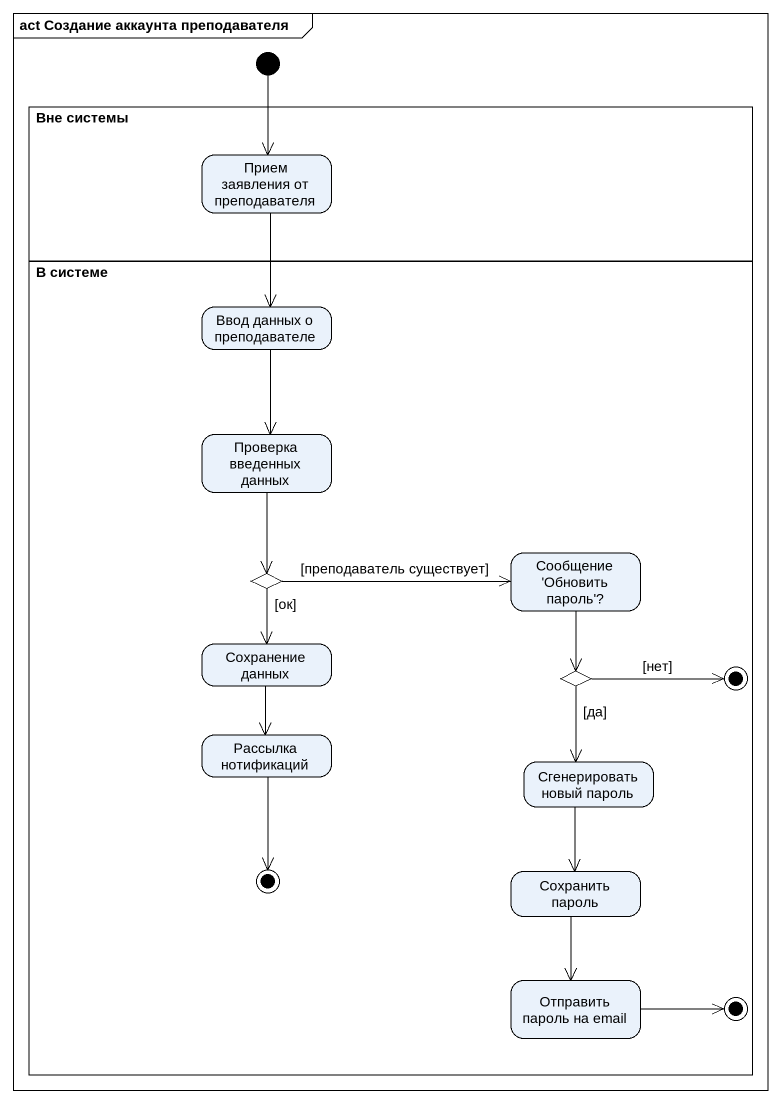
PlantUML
@startuml
mainframe act Создание аккаунта преподавателя
hide empty description
state initial1 <<start>>
state "Вне системы" as Вне_системы <<partition>> {
  state "Прием заявления от преподавателя" as Прием_заявления_от
}
state "В системе" as В_системе <<partition>> {
  state "Ввод данных о преподавателе" as Ввод_данных_о_преподавателе
  state "Проверка введенных данных" as Проверка_введенных_данных
  state choice1 <<choice>>
  state "Сообщение 'Обновить пароль'?" as Сообщение_Обновить_пароль
  state "Сохранение данных" as Сохранение_данных
  state choice2 <<choice>>
  state final1 <<end>>
  state "Рассылка нотификаций" as Рассылка_нотификаций
  state "Сгенерировать новый пароль" as Сгенерировать_новый_пароль
  state final2 <<end>>
  state "Сохранить пароль" as Сохранить_пароль
  state "Отправить пароль на email" as Отправить_пароль_на_email
  state final3 <<end>>
}
initial1 --> Прием_заявления_от
Прием_заявления_от --> Ввод_данных_о_преподавателе
Ввод_данных_о_преподавателе --> Проверка_введенных_данных
Проверка_введенных_данных --> choice1
choice1 -right-> Сообщение_Обновить_пароль : [преподаватель существует]
choice1 --> Сохранение_данных : [ок]
Сообщение_Обновить_пароль --> choice2
Сохранение_данных --> Рассылка_нотификаций
choice2 -right-> final1 : [нет]
choice2 --> Сгенерировать_новый_пароль : [да]
Рассылка_нотификаций --> final2
Сгенерировать_новый_пароль --> Сохранить_пароль
Сохранить_пароль --> Отправить_пароль_на_email
Отправить_пароль_на_email -right-> final3
@enduml
